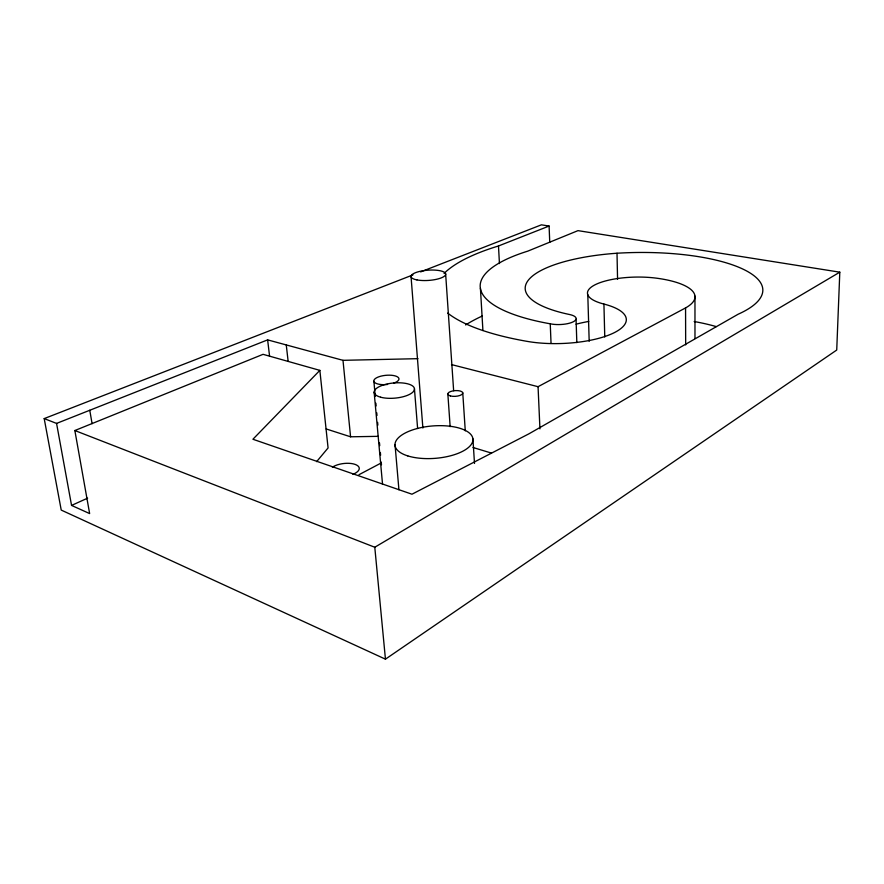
<?xml version="1.0" encoding="UTF-8"?>
<svg xmlns="http://www.w3.org/2000/svg" width="884" height="884" viewBox="0 0 884 884"><rect width="100%" height="100%" fill="white"/><g stroke="black" fill="none" stroke-linecap="round" stroke-linejoin="round"><path stroke-width="1.33" d="M551.019 342.859L550.246 323.798A153.75 46.786 -1.3 0 1 527.836 251.122L577.992 230.636L839.8 272.173L836.728 350.042L385.446 659.166L61.228 510.079L44.2 418.596L412.927 274.902M316.627 461.658L328.074 447.945L319.853 370.374L263.056 354.329L74.853 430.53L89.638 513.582L71.56 505.416L56.565 423.414L44.2 418.596M319.853 370.374L252.923 439.249L411.977 494.211L529.129 433.712L738.162 314.207A128.412 40.034 -1.2 0 0 744.671 269.952A128.412 40.034 -1.2 0 0 617.01 253.233A109.561 33.691 -1.2 0 0 528.256 280.294A109.561 33.691 -1.2 0 0 569.506 314.505A16.177 5.37 -2.2 0 1 572.965 321.931A16.177 5.37 -2.2 0 1 550.246 323.798M74.853 430.53L374.783 547.24L839.8 272.173M451.492 364.584L538.058 386.695L685.564 307.919A67.88 21.503 -1.3 0 0 656.812 278.217A48.189 15.061 -1.2 0 0 595.551 284.538A48.189 15.061 -1.2 0 0 603.927 304.063A64.841 21.647 -2.2 0 1 613.761 332.925A64.841 21.647 -2.2 0 1 527.461 341.423A198.115 60.764 -1.3 0 1 447.702 313.08M358.937 474.73L380.893 463.139M71.56 505.416L87.626 498.156M56.565 423.414L267.631 339.876L342.992 360.329L417.977 358.672M444.055 273.443A198.115 60.764 -1.3 0 1 498.488 245.973L549.097 226.05L549.749 242.393M420.64 271.896L541.406 224.834L549.097 226.05M326.163 428.95L350.572 436.795L378.153 436.342M472.973 447.481L491.482 453.094M89.77 410.264L92.091 423.701M267.631 339.876L269.565 356.119M286.261 344.937L288.14 361.357M342.992 360.329L350.572 436.795M374.783 547.24L385.446 659.166M373.888 381.291L375.258 396.352M375.877 403.192L376.131 405.933M376.75 412.784L376.993 415.513M377.623 422.364L377.866 425.105M379.49 442.906L379.744 445.647M380.363 452.486L380.606 455.227M381.236 462.078L381.479 464.807M374.142 392.198L382.54 484.255M395.015 444.553L398.927 489.769M414.441 388.706L417.613 428.519M411.049 276.626L422.883 428.022M447.856 394.087L450.155 426.674M445.635 273.841L453.647 390.717M462.763 392.839L465.271 430.851M472.918 438.784L474.498 463.437M480.421 288.339L482.918 330.528M498.488 245.973L499.438 263.565M538.058 386.695L539.936 428.873M576.059 319.179L576.832 342.627M587.794 294.715L589.186 341.323M603.927 304.063L604.766 336.981M617.01 253.233L617.562 279.278M685.564 307.919L685.675 344.915M694.968 296.129L694.979 338.517M465.614 324.958A194.325 69.129 -0.9 0 1 482.255 316.03M694.194 321.533A125.926 45.526 -0.8 0 1 716.228 326.594M576.036 324.185A107.472 38.344 -0.8 0 1 588.755 321.411M332.373 467.216A14.951 6.387 -6.6 0 1 355.025 464.365A14.951 6.387 -6.6 0 1 352.915 474.321M387.59 384.463A12.608 4.63 -5.1 0 1 374.241 379.7A12.608 4.63 -5.1 0 1 393.502 375.534A12.608 4.63 -5.1 0 1 393.734 383.126M416.928 279.908A17.36 5.127 -4.1 0 0 445.337 275.2A17.36 5.127 -4.1 0 0 422.795 270.791A17.36 5.127 -4.1 0 0 416.928 279.908M450.398 395.933A7.481 2.862 -4 0 0 462.641 393.601A7.481 2.862 -4 0 0 452.895 390.905A7.481 2.862 -4 0 0 450.398 395.933M380.661 397.214A20.221 7.602 -5.1 0 0 413.977 390.728A20.221 7.602 -5.1 0 0 388.264 383.744A20.221 7.602 -5.1 0 0 380.661 397.214M407.767 455.901A39.073 16.243 -4.5 0 0 472.067 443.094A39.073 16.243 -4.5 0 0 422.121 427.392A39.073 16.243 -4.5 0 0 407.767 455.901"/></g></svg>
